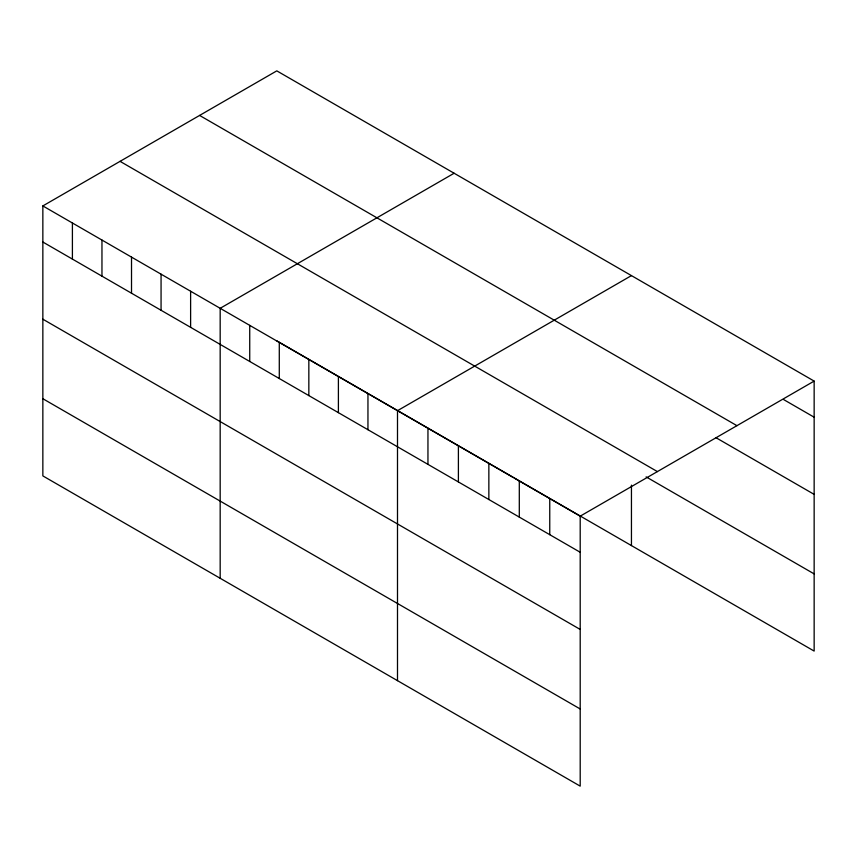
<?xml version="1.0" encoding="UTF-8"?>
<svg xmlns="http://www.w3.org/2000/svg" width="857" height="857" viewBox="0 0 857 857"><rect width="100%" height="100%" fill="white"/><g stroke="black" fill="none" stroke-linecap="round" stroke-linejoin="round"><path stroke-width="1.29" d="M42.85 205.926L580.2 516.16L580.2 786.137L42.85 475.903L42.85 205.926L276.8 70.863L814.15 381.097L814.15 651.074L514.371 477.992M454.124 173.243L220.174 308.306L220.174 578.282M631.448 275.611L397.498 410.685L397.498 680.662M580.2 516.16L814.15 381.097M783.705 399.619L814.15 417.198M199.595 115.427L736.945 425.672M716.034 437.723L814.15 494.371M120.055 161.352L657.405 471.596M646.114 476.878L814.15 573.89M276.8 340.84L513.236 477.338M42.85 242.028L580.2 552.262M42.85 319.2L580.2 629.445M42.85 398.719L580.2 708.964M631.448 485.137L631.448 545.588M549.755 498.581L549.755 534.682M519.299 481.002L519.299 517.103M488.854 463.423L488.854 499.524M458.399 445.844L458.399 481.945M427.954 428.264L427.954 464.365M367.953 393.62L367.953 429.721M338.397 376.555L338.397 412.656M308.841 359.49L308.841 395.591M279.286 342.436L279.286 378.526M249.73 325.371L249.73 361.472M190.618 291.241L190.618 327.342M161.062 274.176L161.062 310.277M131.517 257.121L131.517 293.212M101.962 240.056L101.962 276.147M72.406 222.991L72.406 259.093"/></g></svg>
